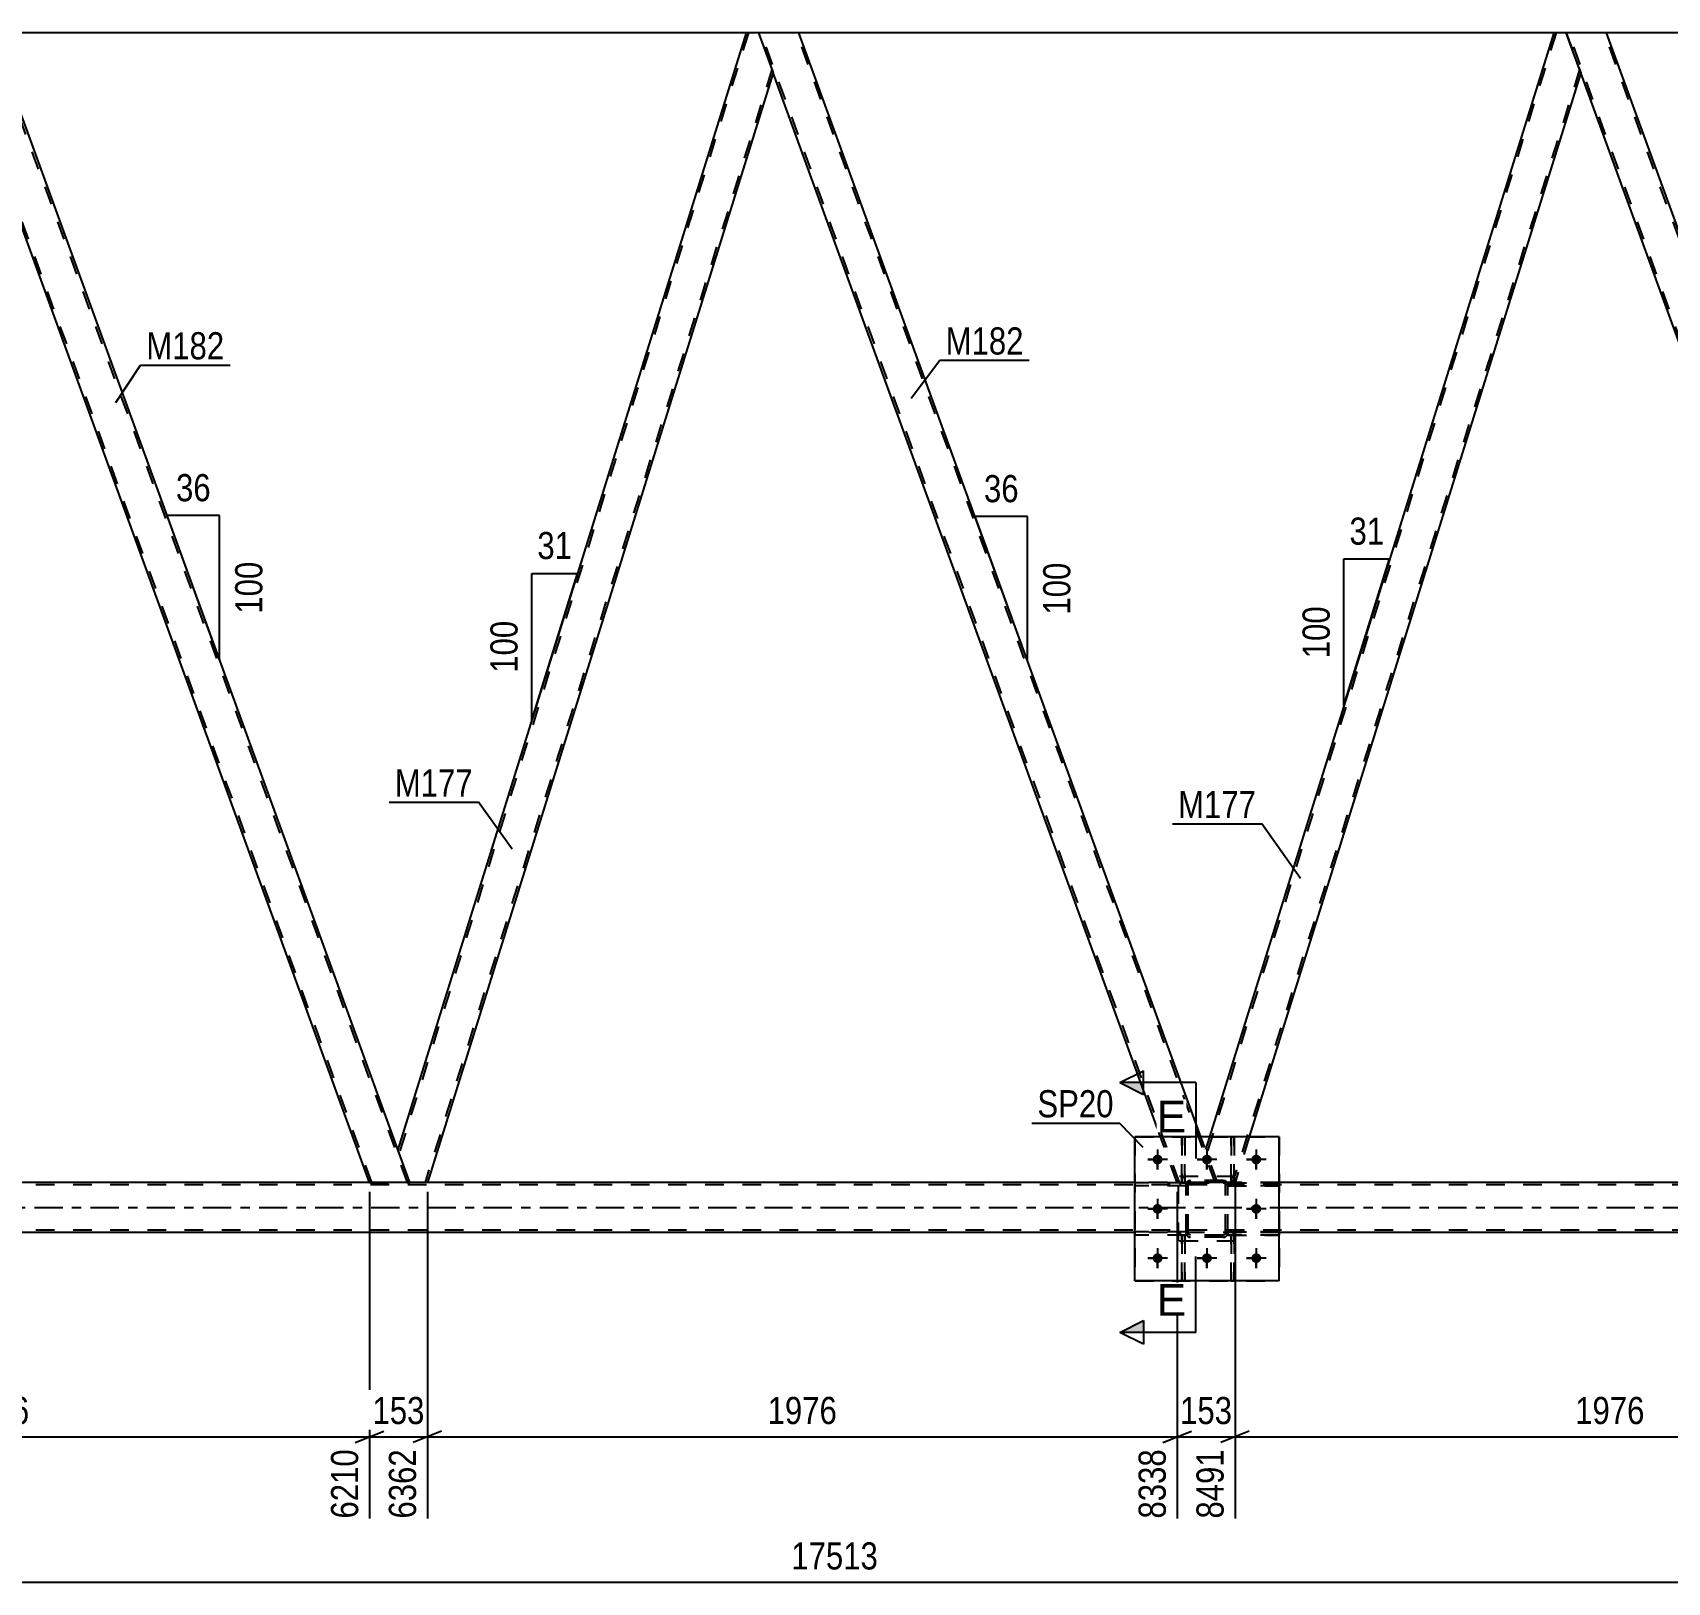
# Model space of a CAD drawing. Header units: millimetres. Extents: x 0 to 1775, y 0 to 560.
# Drawn here: x 1312.2 to 1484.5, y 261.4 to 424.8 of the extents above; entities that cross this region are included whole.
import ezdxf

# ---------------------------------------------------------------- set-up
doc = ezdxf.new("R2010")
doc.units = ezdxf.units.MM
doc.linetypes.add('DXK_LINE_DOT2', pattern=[3.9198, 1.9599, -1.9599])
doc.linetypes.add('DXK_LINE_DOT3', pattern=[5.9187, 2.979, -0.9799, 0.9799, -0.9799])
doc.styles.add('Arial', font='ARIAL.TTF', dxfattribs={"height": 0.2})
doc.styles.add('Arial Narrow', font='ARIALN.TTF', dxfattribs={"height": 0.2})

# ---------------------------------------------------------------- blocks, each defined once
blk = doc.blocks.new('Part-814185252-3987 - 3585')
at = {"color": 7, "linetype": 'DXK_LINE_DOT2'}
for p, q in [((1439.01, 304.22), (1433.01, 304.22)), ((1433.01, 297.42), (1433.01, 304.22)), ((1439.01, 297.42), (1439.01, 304.22)), ((1439.01, 297.42), (1433.01, 297.42))]:
    blk.add_line(p, q, dxfattribs=at)
blk = doc.blocks.new('Part-814185252-4017 - 3585')
at = {"color": 7, "linetype": 'DXK_LINE_DOT2'}
for p, q in [((1438.21, 298.06), (1438.21, 298.38)), ((1438.21, 298.38), (1443.61, 298.38)), ((1438.81, 298.06), (1438.81, 298.38)), ((1443.61, 298.38), (1443.61, 298.06)), ((1443.61, 298.06), (1438.21, 298.06))]:
    blk.add_line(p, q, dxfattribs=at)
blk = doc.blocks.new('Part-814185252-3790 - 3585')
at = {"color": 7, "linetype": 'DXK_LINE_DOT2'}
for p, q in [((1438.56, 293.22), (1438.56, 298.05)), ((1438.56, 298.05), (1438.88, 298.05)), ((1438.56, 297.45), (1438.88, 297.45)), ((1438.88, 298.05), (1438.88, 293.22)), ((1438.88, 293.22), (1438.56, 293.22))]:
    blk.add_line(p, q, dxfattribs=at)
blk = doc.blocks.new('Part-814185252-3801 - 3585')
at = {"color": 2, "linetype": 'Continuous'}
for p, q in [((1387.43, 424.82), (1350.73, 307.07)), ((1388.75, 424.82), (1387.43, 424.82)), ((1388.75, 424.82), (1390.3, 420.57)), ((1390.3, 420.57), (1353.84, 303.6)), ((1351.99, 303.6), (1350.73, 307.07))]:
    blk.add_line(p, q, dxfattribs=at)
at = {"color": 7, "linetype": 'DXK_LINE_DOT2'}
for p, q in [((1387.68, 424.82), (1350.87, 306.7)), ((1390.16, 420.94), (1353.59, 303.6)), ((1353.84, 303.6), (1351.99, 303.6))]:
    blk.add_line(p, q, dxfattribs=at)
blk = doc.blocks.new('Part-814185252-3806 - 3585')
at = {"color": 2, "linetype": 'Continuous'}
for p, q in [((1393.01, 424.82), (1388.75, 424.82)), ((1435.38, 308.42), (1393.01, 424.82)), ((1431.12, 308.42), (1390.3, 420.57))]:
    blk.add_line(p, q, dxfattribs=at)
at = {"color": 7, "linetype": 'DXK_LINE_DOT2'}
for p, q in [((1388.75, 424.82), (1390.3, 420.57)), ((1433.13, 303.6), (1389.01, 424.82)), ((1436.87, 303.6), (1392.75, 424.82)), ((1432.87, 303.6), (1431.12, 308.42)), ((1437.13, 303.6), (1435.38, 308.42)), ((1437.13, 303.6), (1432.87, 303.6))]:
    blk.add_line(p, q, dxfattribs=at)
blk = doc.blocks.new('Part-814185252-3821 - 3585')
at = {"color": 2, "linetype": 'Continuous'}
for p, q in [((1307.87, 424.82), (1303.62, 424.82)), ((1350.73, 307.07), (1307.87, 424.82)), ((1347.74, 303.6), (1305.16, 420.57))]:
    blk.add_line(p, q, dxfattribs=at)
at = {"color": 7, "linetype": 'DXK_LINE_DOT2'}
for p, q in [((1303.62, 424.82), (1305.16, 420.57)), ((1347.99, 303.6), (1303.87, 424.82)), ((1351.74, 303.6), (1307.62, 424.82)), ((1351.99, 303.6), (1350.73, 307.07)), ((1347.74, 303.6), (1351.99, 303.6))]:
    blk.add_line(p, q, dxfattribs=at)
blk = doc.blocks.new('Part-814185252-3826 - 3585')
at = {"color": 7, "linetype": 'DXK_LINE_DOT2'}
for p, q in [((1722.19, 303.36), (1099.34, 303.36)), ((1443.61, 303.6), (1428.41, 303.6)), ((1722.19, 298.56), (1099.34, 298.56)), ((1443.61, 298.32), (1428.41, 298.32))]:
    blk.add_line(p, q, dxfattribs=at)
at = {"color": 2, "linetype": 'Continuous'}
for p, q in [((1428.41, 303.6), (1273.34, 303.6)), ((1598.68, 303.6), (1443.61, 303.6)), ((1428.41, 298.32), (1273.34, 298.32)), ((1598.68, 298.32), (1443.61, 298.32))]:
    blk.add_line(p, q, dxfattribs=at)
at = {"color": 7, "linetype": 'DXK_LINE_DOT3'}
blk.add_line((1099.34, 300.96), (1722.19, 300.96), dxfattribs=at)
blk = doc.blocks.new('Part-814185252-3956 - 3585')
at = {"color": 7, "linetype": 'DXK_LINE_DOT2'}
for p, q in [((1433.68, 298.05), (1433.36, 298.05)), ((1433.36, 298.05), (1433.36, 293.22)), ((1433.36, 297.45), (1433.68, 297.45)), ((1433.68, 293.22), (1433.68, 298.05)), ((1433.36, 293.22), (1433.68, 293.22))]:
    blk.add_line(p, q, dxfattribs=at)
blk = doc.blocks.new('Part-814185252-3827 - 3585')
at = {"color": 7, "linetype": 'DXK_LINE_DOT2'}
for p, q in [((1428.41, 308.42), (1443.61, 308.42)), ((1428.41, 308.42), (1428.41, 293.22)), ((1443.61, 308.42), (1443.61, 293.22)), ((1428.41, 293.22), (1443.61, 293.22))]:
    blk.add_line(p, q, dxfattribs=at)
blk = doc.blocks.new('Part-814185252-3850 - 3585')
at = {"color": 7, "linetype": 'DXK_LINE_DOT2'}
for p, q in [((1433.36, 303.57), (1433.36, 308.42)), ((1433.36, 308.42), (1433.68, 308.42)), ((1433.68, 308.42), (1433.68, 303.57)), ((1433.36, 304.17), (1433.68, 304.17)), ((1433.68, 303.57), (1433.36, 303.57))]:
    blk.add_line(p, q, dxfattribs=at)
blk = doc.blocks.new('Part-814185252-3855 - 3585')
at = {"color": 2, "linetype": 'Continuous'}
for p, q in [((1443.61, 308.42), (1428.41, 308.42)), ((1428.41, 293.22), (1428.41, 308.42)), ((1443.61, 293.22), (1443.61, 308.42)), ((1443.61, 293.22), (1428.41, 293.22))]:
    blk.add_line(p, q, dxfattribs=at)
blk = doc.blocks.new('Part-814185252-3870 - 3585')
at = {"color": 2, "linetype": 'Continuous'}
for p, q in [((1478.14, 424.82), (1473.88, 424.82)), ((1521, 307.07), (1478.14, 424.82)), ((1518.01, 303.6), (1475.43, 420.57))]:
    blk.add_line(p, q, dxfattribs=at)
at = {"color": 7, "linetype": 'DXK_LINE_DOT2'}
for p, q in [((1473.88, 424.82), (1475.43, 420.57)), ((1518.26, 303.6), (1474.14, 424.82)), ((1522.01, 303.6), (1477.89, 424.82)), ((1522.26, 303.6), (1521, 307.07)), ((1518.01, 303.6), (1522.26, 303.6))]:
    blk.add_line(p, q, dxfattribs=at)
blk = doc.blocks.new('Part-814185252-3875 - 3585')
at = {"color": 7, "linetype": 'DXK_LINE_DOT2'}
for p, q in [((1472.82, 424.82), (1436, 306.7)), ((1475.3, 420.94), (1438.72, 303.6)), ((1436.28, 308.42), (1435.86, 307.07)), ((1437.13, 303.6), (1435.86, 307.07)), ((1440.47, 308.42), (1438.97, 303.6)), ((1438.97, 303.6), (1437.13, 303.6))]:
    blk.add_line(p, q, dxfattribs=at)
at = {"color": 2, "linetype": 'Continuous'}
for p, q in [((1472.57, 424.82), (1436.28, 308.42)), ((1473.88, 424.82), (1472.57, 424.82)), ((1475.43, 420.57), (1473.88, 424.82)), ((1475.43, 420.57), (1440.47, 308.42))]:
    blk.add_line(p, q, dxfattribs=at)
blk = doc.blocks.new('Part-814185252-3881 - 3585')
at = {"color": 2, "linetype": 'Continuous'}
for p, q in [((1387.43, 424.82), (1307.87, 424.82)), ((1472.57, 424.82), (1393.01, 424.82)), ((1557.7, 424.82), (1478.14, 424.82))]:
    blk.add_line(p, q, dxfattribs=at)
at = {"color": 7, "linetype": 'DXK_LINE_DOT2'}
for p, q in [((1393.01, 424.82), (1387.43, 424.82)), ((1478.14, 424.82), (1472.57, 424.82))]:
    blk.add_line(p, q, dxfattribs=at)
blk = doc.blocks.new('Part-814185252-3900 - 3585')
at = {"color": 7, "linetype": 'DXK_LINE_DOT2'}
for p, q in [((1438.21, 303.26), (1438.21, 303.58)), ((1438.21, 303.58), (1443.61, 303.58)), ((1438.81, 303.26), (1438.81, 303.58)), ((1443.61, 303.58), (1443.61, 303.26)), ((1443.61, 303.26), (1438.21, 303.26))]:
    blk.add_line(p, q, dxfattribs=at)
blk = doc.blocks.new('Part-814185252-3901 - 3585')
at = {"color": 7, "linetype": 'DXK_LINE_DOT2'}
for p, q in [((1439.01, 304.22), (1433.01, 304.22)), ((1433.01, 297.42), (1433.01, 304.22)), ((1439.01, 297.42), (1439.01, 304.22)), ((1439.01, 297.42), (1433.01, 297.42))]:
    blk.add_line(p, q, dxfattribs=at)
blk = doc.blocks.new('Part-814185252-3902 - 3585')
at = {"color": 7, "linetype": 'DXK_LINE_DOT2'}
for p, q in [((1433.81, 303.34), (1433.85, 303.52)), ((1433.85, 303.52), (1433.81, 303.34)), ((1433.81, 298.3), (1433.81, 303.34)), ((1434.05, 303.34), (1434.07, 303.43)), ((1434.05, 298.3), (1434.05, 303.34)), ((1434.07, 303.43), (1434.12, 303.5)), ((1434.11, 303.78), (1434.29, 303.82)), ((1434.29, 303.82), (1434.11, 303.78)), ((1434.12, 303.5), (1434.2, 303.56)), ((1434.2, 303.56), (1434.29, 303.58)), ((1437.73, 303.82), (1434.29, 303.82)), ((1434.29, 303.58), (1437.73, 303.58)), ((1437.73, 303.82), (1437.91, 303.78)), ((1437.91, 303.78), (1437.73, 303.82)), ((1437.73, 303.58), (1437.82, 303.56)), ((1437.82, 303.56), (1437.9, 303.5)), ((1437.9, 303.5), (1437.95, 303.43)), ((1437.95, 303.43), (1437.97, 303.34)), ((1437.97, 298.3), (1437.97, 303.34)), ((1438.17, 303.52), (1438.21, 303.34)), ((1438.21, 303.34), (1438.17, 303.52)), ((1438.21, 298.3), (1438.21, 303.34)), ((1433.85, 298.11), (1433.81, 298.3)), ((1433.81, 298.3), (1433.85, 298.11)), ((1434.07, 298.2), (1434.05, 298.3)), ((1434.12, 298.13), (1434.07, 298.2)), ((1434.2, 298.07), (1434.12, 298.13)), ((1437.9, 298.13), (1437.82, 298.07)), ((1437.95, 298.2), (1437.9, 298.13)), ((1437.97, 298.3), (1437.95, 298.2)), ((1438.21, 298.3), (1438.17, 298.11)), ((1438.17, 298.11), (1438.21, 298.3)), ((1434.29, 297.82), (1434.11, 297.85)), ((1434.11, 297.85), (1434.29, 297.82)), ((1434.29, 298.06), (1434.2, 298.07)), ((1437.73, 298.06), (1434.29, 298.06)), ((1437.73, 297.82), (1434.29, 297.82)), ((1437.82, 298.07), (1437.73, 298.06)), ((1437.91, 297.85), (1437.73, 297.82)), ((1437.73, 297.82), (1437.91, 297.85))]:
    blk.add_line(p, q, dxfattribs=at)
at = {"color": 7, "linetype": 'DXK_LINE_DOT3'}
blk.add_line((1436.01, 300.82), (1436.01, 300.82), dxfattribs=at)
at = {"color": 7, "linetype": 'DXK_LINE_DOT2'}
for centre, start, end in [((1434.29, 303.34), 112.5001, 157.5001), ((1434.29, 303.34), 112.5001, 157.5001), ((1437.73, 303.34), 22.5001, 67.5001), ((1437.73, 303.34), 22.5001, 67.5001), ((1434.29, 298.3), 202.5001, 247.5001), ((1434.29, 298.3), 202.5001, 247.5001), ((1437.73, 298.3), 292.5001, 337.5001), ((1437.73, 298.3), 292.5001, 337.5001)]:
    blk.add_arc(centre, 0.48, start, end, dxfattribs=at)
blk = doc.blocks.new('Part-814185252-3908 - 3585')
at = {"color": 7, "linetype": 'DXK_LINE_DOT2'}
for p, q in [((1433.36, 293.22), (1433.36, 298.05)), ((1433.36, 298.05), (1433.68, 298.05)), ((1433.36, 297.45), (1433.68, 297.45)), ((1433.68, 298.05), (1433.68, 293.22)), ((1433.68, 293.22), (1433.36, 293.22))]:
    blk.add_line(p, q, dxfattribs=at)
blk = doc.blocks.new('Part-814185252-3919 - 3585')
at = {"color": 7, "linetype": 'DXK_LINE_DOT2'}
for p, q in [((1438.88, 298.05), (1438.56, 298.05)), ((1438.56, 298.05), (1438.56, 293.22)), ((1438.56, 297.45), (1438.88, 297.45)), ((1438.88, 293.22), (1438.88, 298.05)), ((1438.56, 293.22), (1438.88, 293.22))]:
    blk.add_line(p, q, dxfattribs=at)
blk = doc.blocks.new('Bolt-814185252-3926 - 3585')
at = {"color": 1, "linetype": 'Continuous'}
for p, q in [((1430.81, 307.06), (1430.81, 306.36)), ((1436.01, 307.06), (1436.01, 306.36)), ((1441.21, 307.06), (1441.21, 306.36)), ((1429.77, 306.02), (1430.46, 306.02)), ((1430.81, 304.98), (1430.81, 305.67)), ((1431.85, 306.02), (1431.16, 306.02)), ((1434.97, 306.02), (1435.66, 306.02)), ((1436.01, 304.98), (1436.01, 305.67)), ((1437.05, 306.02), (1436.36, 306.02)), ((1440.17, 306.02), (1440.86, 306.02)), ((1441.21, 304.98), (1441.21, 305.67)), ((1442.25, 306.02), (1441.56, 306.02)), ((1430.81, 301.86), (1430.81, 301.16)), ((1441.21, 301.86), (1441.21, 301.16)), ((1429.77, 300.82), (1430.46, 300.82)), ((1430.81, 299.78), (1430.81, 300.47)), ((1431.85, 300.82), (1431.16, 300.82)), ((1440.17, 300.82), (1440.86, 300.82)), ((1441.21, 299.78), (1441.21, 300.47)), ((1442.25, 300.82), (1441.56, 300.82)), ((1430.81, 296.66), (1430.81, 295.96)), ((1436.01, 296.66), (1436.01, 295.96)), ((1441.21, 296.66), (1441.21, 295.96)), ((1429.77, 295.62), (1430.46, 295.62)), ((1430.81, 294.58), (1430.81, 295.27)), ((1431.85, 295.62), (1431.16, 295.62)), ((1434.97, 295.62), (1435.66, 295.62)), ((1436.01, 294.58), (1436.01, 295.27)), ((1437.05, 295.62), (1436.36, 295.62)), ((1440.17, 295.62), (1440.86, 295.62)), ((1441.21, 294.58), (1441.21, 295.27)), ((1442.25, 295.62), (1441.56, 295.62))]:
    blk.add_line(p, q, dxfattribs=at)
blk = doc.blocks.new('Bolt-814185252-3927 - 3585')
at = {"linetype": 'Continuous'}
for points in [[(1431.33, 306.02, -1), (1430.29, 306.02, -1)], [(1436.53, 306.02, -1), (1435.49, 306.02, -1)], [(1441.73, 306.02, -1), (1440.69, 306.02, -1)], [(1431.33, 300.82, -1), (1430.29, 300.82, -1)], [(1441.73, 300.82, -1), (1440.69, 300.82, -1)], [(1431.33, 295.62, -1), (1430.29, 295.62, -1)], [(1436.53, 295.62, -1), (1435.49, 295.62, -1)], [(1441.73, 295.62, -1), (1440.69, 295.62, -1)]]:
    blk.add_hatch(color=1, dxfattribs=at).paths.add_polyline_path(points)
at = {"color": 1, "linetype": 'Continuous'}
for p, q in [((1430.81, 307.06), (1430.81, 304.98)), ((1436.01, 307.06), (1436.01, 304.98)), ((1441.21, 307.06), (1441.21, 304.98)), ((1431.85, 306.02), (1429.77, 306.02)), ((1437.05, 306.02), (1434.97, 306.02)), ((1442.25, 306.02), (1440.17, 306.02)), ((1430.81, 301.86), (1430.81, 299.78)), ((1441.21, 301.86), (1441.21, 299.78)), ((1431.85, 300.82), (1429.77, 300.82)), ((1442.25, 300.82), (1440.17, 300.82)), ((1430.81, 296.66), (1430.81, 294.58)), ((1436.01, 296.66), (1436.01, 294.58)), ((1441.21, 296.66), (1441.21, 294.58)), ((1431.85, 295.62), (1429.77, 295.62)), ((1437.05, 295.62), (1434.97, 295.62)), ((1442.25, 295.62), (1440.17, 295.62))]:
    blk.add_line(p, q, dxfattribs=at)
blk = doc.blocks.new('Part-814185252-3930 - 3585')
at = {"color": 7, "linetype": 'DXK_LINE_DOT2'}
for p, q in [((1438.56, 303.57), (1438.56, 308.42)), ((1438.56, 308.42), (1438.88, 308.42)), ((1438.88, 308.42), (1438.88, 303.57)), ((1438.56, 304.17), (1438.88, 304.17)), ((1438.88, 303.57), (1438.56, 303.57))]:
    blk.add_line(p, q, dxfattribs=at)
blk = doc.blocks.new('Part-814185252-3949 - 3585')
at = {"color": 7, "linetype": 'DXK_LINE_DOT2'}
for p, q in [((1438.56, 308.42), (1438.56, 303.57)), ((1438.88, 308.42), (1438.56, 308.42)), ((1438.88, 303.57), (1438.88, 308.42)), ((1438.56, 304.17), (1438.88, 304.17)), ((1438.56, 303.57), (1438.88, 303.57))]:
    blk.add_line(p, q, dxfattribs=at)
blk = doc.blocks.new('Part-814185252-3974 - 3585')
at = {"color": 7, "linetype": 'DXK_LINE_DOT2'}
for p, q in [((1433.81, 298.38), (1428.41, 298.38)), ((1428.41, 298.38), (1428.41, 298.06)), ((1433.21, 298.06), (1433.21, 298.38)), ((1433.81, 298.06), (1433.81, 298.38)), ((1433.81, 298.06), (1428.41, 298.06))]:
    blk.add_line(p, q, dxfattribs=at)
blk = doc.blocks.new('Part-814185252-3977 - 3585')
at = {"color": 7, "linetype": 'DXK_LINE_DOT2'}
for p, q in [((1433.81, 303.58), (1428.41, 303.58)), ((1428.41, 303.58), (1428.41, 303.26)), ((1433.21, 303.26), (1433.21, 303.58)), ((1433.81, 303.26), (1433.81, 303.58)), ((1433.81, 303.26), (1428.41, 303.26))]:
    blk.add_line(p, q, dxfattribs=at)
blk = doc.blocks.new('Part-814185252-3980 - 3585')
at = {"color": 7, "linetype": 'DXK_LINE_DOT2'}
for p, q in [((1443.61, 298.38), (1438.21, 298.38)), ((1438.21, 298.38), (1438.21, 298.06)), ((1438.81, 298.06), (1438.81, 298.38)), ((1443.61, 298.06), (1443.61, 298.38)), ((1438.21, 298.06), (1443.61, 298.06))]:
    blk.add_line(p, q, dxfattribs=at)
blk = doc.blocks.new('Part-814185252-3983 - 3585')
at = {"color": 7, "linetype": 'DXK_LINE_DOT2'}
for p, q in [((1443.61, 303.58), (1438.21, 303.58)), ((1438.21, 303.58), (1438.21, 303.26)), ((1438.81, 303.26), (1438.81, 303.58)), ((1443.61, 303.26), (1443.61, 303.58)), ((1438.21, 303.26), (1443.61, 303.26))]:
    blk.add_line(p, q, dxfattribs=at)
blk = doc.blocks.new('Part-814185252-3986 - 3585')
at = {"color": 7, "linetype": 'DXK_LINE_DOT2'}
for p, q in [((1433.81, 303.34), (1433.85, 303.52)), ((1433.85, 303.52), (1433.81, 303.34)), ((1433.81, 298.3), (1433.81, 303.34)), ((1434.05, 303.34), (1434.07, 303.43)), ((1434.05, 298.3), (1434.05, 303.34)), ((1434.07, 303.43), (1434.12, 303.5)), ((1434.11, 303.78), (1434.29, 303.82)), ((1434.29, 303.82), (1434.11, 303.78)), ((1434.12, 303.5), (1434.2, 303.56)), ((1434.2, 303.56), (1434.29, 303.58)), ((1437.73, 303.82), (1434.29, 303.82)), ((1434.29, 303.58), (1437.73, 303.58)), ((1437.73, 303.82), (1437.91, 303.78)), ((1437.91, 303.78), (1437.73, 303.82)), ((1437.73, 303.58), (1437.82, 303.56)), ((1437.82, 303.56), (1437.9, 303.5)), ((1437.9, 303.5), (1437.95, 303.43)), ((1437.95, 303.43), (1437.97, 303.34)), ((1437.97, 298.3), (1437.97, 303.34)), ((1438.17, 303.52), (1438.21, 303.34)), ((1438.21, 303.34), (1438.17, 303.52)), ((1438.21, 298.3), (1438.21, 303.34)), ((1433.85, 298.11), (1433.81, 298.3)), ((1433.81, 298.3), (1433.85, 298.11)), ((1434.07, 298.2), (1434.05, 298.3)), ((1434.12, 298.13), (1434.07, 298.2)), ((1434.2, 298.07), (1434.12, 298.13)), ((1437.9, 298.13), (1437.82, 298.07)), ((1437.95, 298.2), (1437.9, 298.13)), ((1437.97, 298.3), (1437.95, 298.2)), ((1438.21, 298.3), (1438.17, 298.11)), ((1438.17, 298.11), (1438.21, 298.3)), ((1434.29, 297.82), (1434.11, 297.85)), ((1434.11, 297.85), (1434.29, 297.82)), ((1434.29, 298.06), (1434.2, 298.07)), ((1437.73, 298.06), (1434.29, 298.06)), ((1437.73, 297.82), (1434.29, 297.82)), ((1437.82, 298.07), (1437.73, 298.06)), ((1437.91, 297.85), (1437.73, 297.82)), ((1437.73, 297.82), (1437.91, 297.85))]:
    blk.add_line(p, q, dxfattribs=at)
at = {"color": 7, "linetype": 'DXK_LINE_DOT3'}
blk.add_line((1436.01, 300.82), (1436.01, 300.82), dxfattribs=at)
at = {"color": 7, "linetype": 'DXK_LINE_DOT2'}
for centre, start, end in [((1434.29, 303.34), 112.5001, 157.5001), ((1434.29, 303.34), 112.5001, 157.5001), ((1437.73, 303.34), 22.5001, 67.5001), ((1437.73, 303.34), 22.5001, 67.5001), ((1434.29, 298.3), 202.5001, 247.5001), ((1434.29, 298.3), 202.5001, 247.5001), ((1437.73, 298.3), 292.5001, 337.5001), ((1437.73, 298.3), 292.5001, 337.5001)]:
    blk.add_arc(centre, 0.48, start, end, dxfattribs=at)
blk = doc.blocks.new('Part-814185252-4014 - 3585')
at = {"color": 7, "linetype": 'DXK_LINE_DOT2'}
for p, q in [((1433.36, 308.42), (1433.36, 303.57)), ((1433.68, 308.42), (1433.36, 308.42)), ((1433.68, 303.57), (1433.68, 308.42)), ((1433.36, 304.17), (1433.68, 304.17)), ((1433.36, 303.57), (1433.68, 303.57))]:
    blk.add_line(p, q, dxfattribs=at)
blk = doc.blocks.new('Part-814185252-4015 - 3585')
at = {"color": 7, "linetype": 'DXK_LINE_DOT2'}
for p, q in [((1433.81, 298.38), (1428.41, 298.38)), ((1428.41, 298.06), (1428.41, 298.38)), ((1433.21, 298.06), (1433.21, 298.38)), ((1433.81, 298.38), (1433.81, 298.06)), ((1433.81, 298.06), (1428.41, 298.06))]:
    blk.add_line(p, q, dxfattribs=at)
blk = doc.blocks.new('Part-814185252-4016 - 3585')
at = {"color": 7, "linetype": 'DXK_LINE_DOT2'}
for p, q in [((1433.81, 303.58), (1428.41, 303.58)), ((1428.41, 303.26), (1428.41, 303.58)), ((1433.21, 303.26), (1433.21, 303.58)), ((1433.81, 303.58), (1433.81, 303.26)), ((1433.81, 303.26), (1428.41, 303.26))]:
    blk.add_line(p, q, dxfattribs=at)
blk = doc.blocks.new('StraightDimension-814185252-4449 - 3585')
at = {"color": 7, "linetype": 'Continuous'}
for p, q in [((1432.87, 302.6), (1432.87, 268.17)), ((1438.97, 302.6), (1438.97, 268.17)), ((1431.37, 276.18), (1434.37, 277.38)), ((1432.87, 276.78), (1438.97, 276.78)), ((1440.47, 277.38), (1437.47, 276.18))]:
    blk.add_line(p, q, dxfattribs=at)
at = {"color": 0}
blk.add_wipeout([(1439.26, 277.53), (1439.26, 281.73), (1432.58, 281.73), (1432.58, 277.53)], dxfattribs=at)
at = {"color": 0, "linetype": 'Continuous'}
blk.add_wipeout([(1438.37, 276.08), (1434.17, 276.08), (1434.17, 267.57), (1438.37, 267.57)], dxfattribs=at)
at = {"color": 3, "style": 'Arial Narrow'}
blk.add_text('153', height=2.863, dxfattribs=at).set_placement((1433.18, 278.13))
at = {"color": 3, "linetype": 'Continuous', "style": 'Arial Narrow'}
blk.add_text('8491', height=2.863, rotation=90.0002, dxfattribs=at).set_placement((1437.77, 268.17))
blk = doc.blocks.new('StraightDimension-814185252-4666 - 3585')
at = {"color": 7, "linetype": 'Continuous'}
blk.add_line((1053.12, 261.45), (1740.41, 261.45), dxfattribs=at)
at = {"color": 0}
blk.add_wipeout([(1401.94, 262.2), (1401.94, 266.4), (1391.6, 266.4), (1391.6, 262.2)], dxfattribs=at)
at = {"color": 3, "style": 'Arial Narrow'}
blk.add_text('17513', height=2.863, dxfattribs=at).set_placement((1392.2, 262.8))
blk = doc.blocks.new('AngleDimension-814185252-4250 - 3585')
at = {"color": 7, "linetype": 'Continuous'}
for p, q in [((1328.73, 367.52), (1326.4, 373.92)), ((1331.94, 373.92), (1326.4, 373.92)), ((1331.94, 358.7), (1326.4, 373.92)), ((1331.94, 358.7), (1331.94, 373.92))]:
    blk.add_line(p, q, dxfattribs=at)
at = {"color": 0}
for points in [[(1331.6, 374.82), (1331.6, 379.02), (1326.74, 379.02), (1326.74, 374.82)], [(1337.04, 369.65), (1332.84, 369.65), (1332.84, 362.97), (1337.04, 362.97)]]:
    blk.add_wipeout(points, dxfattribs=at)
at = {"color": 3, "style": 'Arial Narrow'}
blk.add_text('36', height=2.863, dxfattribs=at).set_placement((1327.34, 375.42))
blk.add_text('100', height=2.863, rotation=90.0002, dxfattribs=at).set_placement((1336.44, 363.57))
blk = doc.blocks.new('AngleDimension-814185252-4208 - 3585')
at = {"color": 7, "linetype": 'Continuous'}
for p, q in [((1450.45, 369.34), (1455.27, 369.34)), ((1450.45, 353.87), (1455.27, 369.34)), ((1450.45, 353.87), (1450.45, 369.34)), ((1452.48, 360.39), (1455.27, 369.34))]:
    blk.add_line(p, q, dxfattribs=at)
at = {"color": 0}
for points in [[(1455.29, 370.24), (1455.29, 374.44), (1450.44, 374.44), (1450.44, 370.24)], [(1449.55, 364.95), (1445.35, 364.95), (1445.35, 358.27), (1449.55, 358.27)]]:
    blk.add_wipeout(points, dxfattribs=at)
at = {"color": 3, "style": 'Arial Narrow'}
blk.add_text('31', height=2.863, dxfattribs=at).set_placement((1451.04, 370.84))
blk.add_text('100', height=2.863, rotation=90.0002, dxfattribs=at).set_placement((1448.95, 358.87))
blk = doc.blocks.new('AngleDimension-814185252-4222 - 3585')
at = {"color": 7, "linetype": 'Continuous'}
for p, q in [((1414.29, 366.36), (1411.57, 373.82)), ((1417.11, 373.82), (1411.57, 373.82)), ((1417.11, 358.6), (1411.57, 373.82)), ((1417.11, 358.6), (1417.11, 373.82))]:
    blk.add_line(p, q, dxfattribs=at)
at = {"color": 0}
for points in [[(1416.77, 374.72), (1416.77, 378.92), (1411.91, 378.92), (1411.91, 374.72)], [(1422.21, 369.56), (1418.01, 369.56), (1418.01, 362.87), (1422.21, 362.87)]]:
    blk.add_wipeout(points, dxfattribs=at)
at = {"color": 3, "style": 'Arial Narrow'}
blk.add_text('36', height=2.863, dxfattribs=at).set_placement((1412.51, 375.32))
blk.add_text('100', height=2.863, rotation=90.0002, dxfattribs=at).set_placement((1421.61, 363.47))
blk = doc.blocks.new('AngleDimension-814185252-4236 - 3585')
at = {"color": 7, "linetype": 'Continuous'}
for p, q in [((1364.84, 367.82), (1369.66, 367.82)), ((1364.84, 352.35), (1369.66, 367.82)), ((1364.84, 352.35), (1364.84, 367.82)), ((1365.76, 355.28), (1369.66, 367.82))]:
    blk.add_line(p, q, dxfattribs=at)
at = {"color": 0}
for points in [[(1369.68, 368.72), (1369.68, 372.92), (1364.83, 372.92), (1364.83, 368.72)], [(1363.94, 363.42), (1359.74, 363.42), (1359.74, 356.74), (1363.94, 356.74)]]:
    blk.add_wipeout(points, dxfattribs=at)
at = {"color": 3, "style": 'Arial Narrow'}
blk.add_text('31', height=2.863, dxfattribs=at).set_placement((1365.43, 369.32))
blk.add_text('100', height=2.863, rotation=90.0002, dxfattribs=at).set_placement((1363.34, 357.34))
blk = doc.blocks.new('StraightDimension-814185252-4374 - 3585')
at = {"color": 7, "linetype": 'Continuous'}
for p, q in [((1268.7, 302.6), (1268.7, 268.17)), ((1347.74, 302.6), (1347.74, 268.17)), ((1270.2, 277.38), (1267.2, 276.18)), ((1268.7, 276.78), (1347.74, 276.78)), ((1346.24, 276.18), (1349.24, 277.38))]:
    blk.add_line(p, q, dxfattribs=at)
at = {"color": 0}
blk.add_wipeout([(1312.48, 277.53), (1312.48, 281.73), (1303.96, 281.73), (1303.96, 277.53)], dxfattribs=at)
at = {"color": 0, "linetype": 'Continuous'}
blk.add_wipeout([(1347.14, 276.08), (1342.94, 276.08), (1342.94, 267.57), (1347.14, 267.57)], dxfattribs=at)
at = {"color": 3, "style": 'Arial Narrow'}
blk.add_text('1976', height=2.863, dxfattribs=at).set_placement((1304.56, 278.13))
at = {"color": 3, "linetype": 'Continuous', "style": 'Arial Narrow'}
blk.add_text('6210', height=2.863, rotation=90.0002, dxfattribs=at).set_placement((1346.54, 268.17))
blk = doc.blocks.new('StraightDimension-814185252-4401 - 3585')
at = {"color": 7, "linetype": 'Continuous'}
for p, q in [((1347.74, 302.6), (1347.74, 268.17)), ((1353.84, 302.6), (1353.84, 268.17)), ((1346.24, 276.18), (1349.24, 277.38)), ((1347.74, 276.78), (1353.84, 276.78)), ((1355.34, 277.38), (1352.34, 276.18))]:
    blk.add_line(p, q, dxfattribs=at)
at = {"color": 0}
blk.add_wipeout([(1354.13, 277.53), (1354.13, 281.73), (1347.45, 281.73), (1347.45, 277.53)], dxfattribs=at)
at = {"color": 0, "linetype": 'Continuous'}
blk.add_wipeout([(1353.24, 276.08), (1349.04, 276.08), (1349.04, 267.57), (1353.24, 267.57)], dxfattribs=at)
at = {"color": 3, "style": 'Arial Narrow'}
blk.add_text('153', height=2.863, dxfattribs=at).set_placement((1348.05, 278.13))
at = {"color": 3, "linetype": 'Continuous', "style": 'Arial Narrow'}
blk.add_text('6362', height=2.863, rotation=90.0002, dxfattribs=at).set_placement((1352.64, 268.17))
blk = doc.blocks.new('StraightDimension-814185252-4425 - 3585')
at = {"color": 7, "linetype": 'Continuous'}
for p, q in [((1353.84, 302.6), (1353.84, 268.17)), ((1432.87, 302.6), (1432.87, 268.17)), ((1355.34, 277.38), (1352.34, 276.18)), ((1353.84, 276.78), (1432.87, 276.78)), ((1431.37, 276.18), (1434.37, 277.38))]:
    blk.add_line(p, q, dxfattribs=at)
at = {"color": 0}
blk.add_wipeout([(1397.61, 277.53), (1397.61, 281.73), (1389.1, 281.73), (1389.1, 277.53)], dxfattribs=at)
at = {"color": 0, "linetype": 'Continuous'}
blk.add_wipeout([(1432.27, 276.08), (1428.07, 276.08), (1428.07, 267.57), (1432.27, 267.57)], dxfattribs=at)
at = {"color": 3, "style": 'Arial Narrow'}
blk.add_text('1976', height=2.863, dxfattribs=at).set_placement((1389.7, 278.13))
at = {"color": 3, "linetype": 'Continuous', "style": 'Arial Narrow'}
blk.add_text('8338', height=2.863, rotation=90.0002, dxfattribs=at).set_placement((1431.67, 268.17))
blk = doc.blocks.new('StraightDimension-814185252-4473 - 3585')
at = {"color": 7, "linetype": 'Continuous'}
for p, q in [((1438.97, 302.6), (1438.97, 268.17)), ((1518.01, 302.6), (1518.01, 266.34)), ((1440.47, 277.38), (1437.47, 276.18)), ((1438.97, 276.78), (1518.01, 276.78)), ((1516.51, 276.18), (1519.51, 277.38))]:
    blk.add_line(p, q, dxfattribs=at)
at = {"color": 0}
blk.add_wipeout([(1482.75, 277.53), (1482.75, 281.73), (1474.23, 281.73), (1474.23, 277.53)], dxfattribs=at)
at = {"color": 0, "linetype": 'Continuous'}
blk.add_wipeout([(1517.41, 276.08), (1513.21, 276.08), (1513.21, 265.74), (1517.41, 265.74)], dxfattribs=at)
at = {"color": 3, "style": 'Arial Narrow'}
blk.add_text('1976', height=2.863, dxfattribs=at).set_placement((1474.83, 278.13))
at = {"color": 3, "linetype": 'Continuous', "style": 'Arial Narrow'}
blk.add_text('10467', height=2.863, rotation=90.0002, dxfattribs=at).set_placement((1516.81, 266.34))
blk = doc.blocks.new('Mark-814185252-3797 - 3585')
at = {"color": 0}
blk.add_wipeout([(1358.62, 344.29), (1358.62, 347.29), (1350.4, 347.29), (1350.4, 344.29)], dxfattribs=at)
blk.add_wipeout([(1358.62, 344.29), (1358.62, 347.29), (1350.4, 347.29), (1350.4, 344.29)], dxfattribs=at)
at = {"color": 30, "linetype": 'Continuous'}
for p in [(1349.8, 343.69), (1362.76, 338.74)]:
    blk.add_line(p, (1359.22, 343.69), dxfattribs=at)
at = {"color": 3, "style": 'Arial Narrow'}
blk.add_text('M177', height=2.863, dxfattribs=at).set_placement((1350.4, 344.29))
blk = doc.blocks.new('Mark-814185252-3802 - 3585')
at = {"color": 0}
blk.add_wipeout([(1416.69, 390.89), (1416.69, 393.89), (1408.47, 393.89), (1408.47, 390.89)], dxfattribs=at)
blk.add_wipeout([(1416.69, 390.89), (1416.69, 393.89), (1408.47, 393.89), (1408.47, 390.89)], dxfattribs=at)
at = {"color": 30, "linetype": 'Continuous'}
for p, q in [((1404.85, 386.28), (1407.87, 390.29)), ((1407.87, 390.29), (1417.29, 390.29))]:
    blk.add_line(p, q, dxfattribs=at)
at = {"color": 3, "style": 'Arial Narrow'}
blk.add_text('M182', height=2.863, dxfattribs=at).set_placement((1408.47, 390.89))
blk = doc.blocks.new('Mark-814185252-3817 - 3585')
at = {"color": 0}
blk.add_wipeout([(1332.44, 390.38), (1332.44, 393.38), (1324.21, 393.38), (1324.21, 390.38)], dxfattribs=at)
blk.add_wipeout([(1332.44, 390.38), (1332.44, 393.38), (1324.21, 393.38), (1324.21, 390.38)], dxfattribs=at)
at = {"color": 30, "linetype": 'Continuous'}
for p, q in [((1320.99, 385.82), (1323.61, 389.78)), ((1323.61, 389.78), (1333.04, 389.78))]:
    blk.add_line(p, q, dxfattribs=at)
at = {"color": 3, "style": 'Arial Narrow'}
blk.add_text('M182', height=2.863, dxfattribs=at).set_placement((1324.21, 390.38))
blk = doc.blocks.new('Mark-814185252-3851 - 3585')
at = {"color": 0}
blk.add_wipeout([(1426.18, 310.47), (1426.18, 313.47), (1418.14, 313.47), (1418.14, 310.47)], dxfattribs=at)
blk.add_wipeout([(1426.18, 310.47), (1426.18, 313.47), (1418.14, 313.47), (1418.14, 310.47)], dxfattribs=at)
at = {"color": 30, "linetype": 'Continuous'}
for p in [(1417.54, 309.87), (1429.29, 307.29)]:
    blk.add_line(p, (1426.78, 309.87), dxfattribs=at)
at = {"color": 3, "style": 'Arial Narrow'}
blk.add_text('SP20', height=2.863, dxfattribs=at).set_placement((1418.14, 310.47))
blk = doc.blocks.new('Mark-814185252-3871 - 3585')
at = {"color": 0}
blk.add_wipeout([(1441.19, 342.01), (1441.19, 345.01), (1432.97, 345.01), (1432.97, 342.01)], dxfattribs=at)
blk.add_wipeout([(1441.19, 342.01), (1441.19, 345.01), (1432.97, 345.01), (1432.97, 342.01)], dxfattribs=at)
at = {"color": 30, "linetype": 'Continuous'}
for p in [(1432.37, 341.41), (1445.88, 335.65)]:
    blk.add_line(p, (1441.79, 341.41), dxfattribs=at)
at = {"color": 3, "style": 'Arial Narrow'}
blk.add_text('M177', height=2.863, dxfattribs=at).set_placement((1432.97, 342.01))
blk = doc.blocks.new('SectionMark-814185252-5314 - 3585')
at = {"linetype": 'Continuous'}
for points in [[(1429.33, 314.13), (1429.33, 312.88), (1426.83, 314.13)], [(1429.33, 289.05), (1429.33, 287.8), (1426.83, 287.8)]]:
    blk.add_hatch(color=6, dxfattribs=at).paths.add_polyline_path(points)
at = {"color": 6, "linetype": 'Continuous'}
for p, q in [((1426.83, 314.13), (1429.33, 315.38)), ((1429.33, 312.88), (1429.33, 315.38)), ((1434.83, 314.13), (1426.83, 314.13)), ((1426.83, 314.13), (1429.33, 312.88)), ((1434.83, 314.13), (1434.83, 306.13)), ((1434.83, 287.8), (1434.83, 295.8)), ((1426.83, 287.8), (1429.33, 289.05)), ((1434.83, 287.8), (1426.83, 287.8)), ((1429.33, 286.55), (1426.83, 287.8)), ((1429.33, 289.05), (1429.33, 286.55))]:
    blk.add_line(p, q, dxfattribs=at)
at = {"color": 0, "linetype": 'Continuous'}
for points in [[(1433.83, 308.88), (1433.83, 312.38), (1430.72, 312.38), (1430.72, 308.88)], [(1433.83, 289.55), (1433.83, 293.05), (1430.72, 293.05), (1430.72, 289.55)]]:
    blk.add_wipeout(points, dxfattribs=at)
at = {"color": 3, "linetype": 'Continuous', "style": 'Arial'}
for p in [(1430.72, 308.88), (1430.72, 289.55)]:
    blk.add_text('E', height=3.34, dxfattribs=at).set_placement(p)

msp = doc.modelspace()

# ---------------------------------------------------------------- block references
for name in ['Part-814185252-3881 - 3585', 'Part-814185252-3821 - 3585', 'Part-814185252-3801 - 3585', 'Part-814185252-3806 - 3585', 'Part-814185252-3875 - 3585', 'Part-814185252-3870 - 3585', 'Part-814185252-3827 - 3585', 'Part-814185252-3855 - 3585', 'Bolt-814185252-3926 - 3585', 'Bolt-814185252-3927 - 3585', 'Part-814185252-3850 - 3585', 'Part-814185252-4014 - 3585', 'Part-814185252-3930 - 3585', 'Part-814185252-3949 - 3585', 'Part-814185252-3826 - 3585', 'Part-814185252-3977 - 3585', 'Part-814185252-4016 - 3585', 'Part-814185252-3987 - 3585', 'Part-814185252-3901 - 3585', 'Part-814185252-3902 - 3585', 'Part-814185252-3986 - 3585', 'Part-814185252-3900 - 3585', 'Part-814185252-3983 - 3585', 'Part-814185252-3974 - 3585', 'Part-814185252-4015 - 3585', 'Part-814185252-4017 - 3585', 'Part-814185252-3980 - 3585', 'Part-814185252-3956 - 3585', 'Part-814185252-3908 - 3585', 'Part-814185252-3790 - 3585', 'Part-814185252-3919 - 3585']:
    msp.add_blockref(name, (0, 0))

# ---------------------------------------------------------------- next in the draw order: block references
msp.add_blockref('StraightDimension-814185252-4449 - 3585', (0, 0))

# ---------------------------------------------------------------- next in the draw order: block references
msp.add_blockref('StraightDimension-814185252-4666 - 3585', (0, 0))

# ---------------------------------------------------------------- next in the draw order: block references
for name in ['Mark-814185252-3817 - 3585', 'Mark-814185252-3802 - 3585', 'AngleDimension-814185252-4250 - 3585', 'AngleDimension-814185252-4222 - 3585', 'AngleDimension-814185252-4208 - 3585', 'AngleDimension-814185252-4236 - 3585', 'Mark-814185252-3797 - 3585', 'Mark-814185252-3871 - 3585', 'Mark-814185252-3851 - 3585', 'StraightDimension-814185252-4374 - 3585', 'StraightDimension-814185252-4473 - 3585']:
    msp.add_blockref(name, (0, 0))

# ---------------------------------------------------------------- next in the draw order: block references
msp.add_blockref('StraightDimension-814185252-4401 - 3585', (0, 0))

# ---------------------------------------------------------------- next in the draw order: block references
msp.add_blockref('StraightDimension-814185252-4425 - 3585', (0, 0))

# ---------------------------------------------------------------- next in the draw order: block references
msp.add_blockref('SectionMark-814185252-5314 - 3585', (0, 0))

doc.saveas('drawing.dxf')
